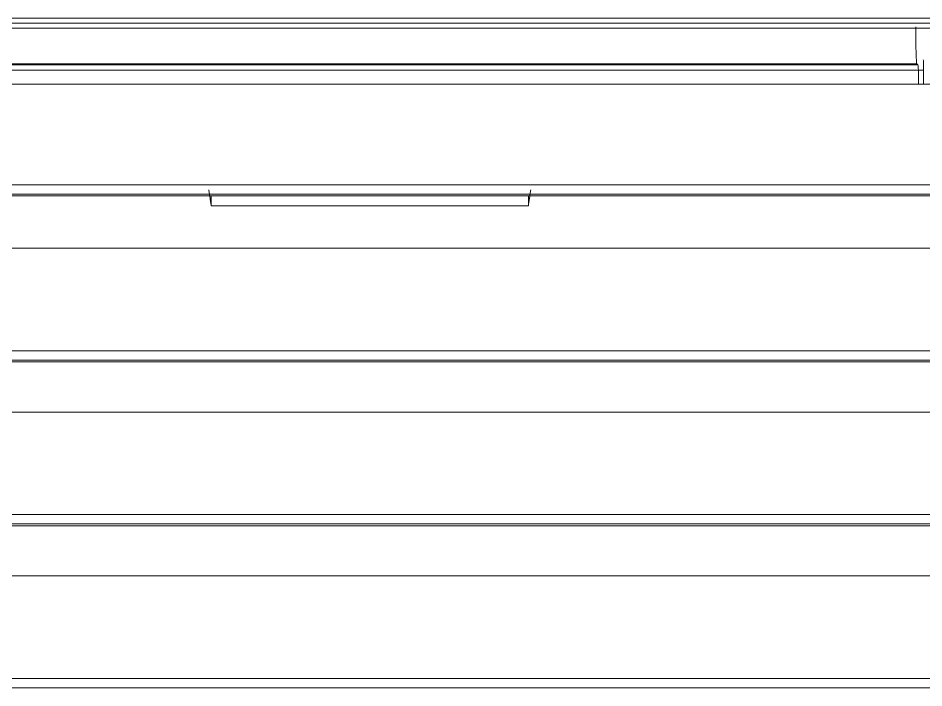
# Model space of a CAD drawing. Header units: millimetres. Extents: x 70151 to 230897, y 35202 to 113211.
# Drawn here: x 172501.2 to 172587.3, y 76399.7 to 76463.3 of the extents above; entities that cross this region are included whole.
import ezdxf

# ---------------------------------------------------------------- set-up
doc = ezdxf.new("R2010")
doc.units = ezdxf.units.MM
doc.header["$LTSCALE"] = 50
doc.layers.add('2-con', color=2, linetype='Continuous')
doc.layers.add('mark-B', color=2, linetype='Continuous', lineweight=20)

# ---------------------------------------------------------------- blocks, each defined once
blk = doc.blocks.new('무풍1way 일반')
at = {"layer": 'mark-B'}
for p, q in [((-357.159, -182.009), (357.159, -182.009)), ((357.159, -182.892), (-357.159, -182.892)), ((204.956, -192.637), (308.238, -192.637)), ((-354.406, -197.573), (354.406, -197.573)), ((354.591, -197.408), (205.056, -197.408)), ((354.406, -198.456), (-354.406, -198.456)), ((204.956, -208.201), (308.238, -208.201)), ((-351.653, -213.137), (351.653, -213.137)), ((351.838, -212.972), (205.056, -212.972)), ((351.653, -214.02), (-351.653, -214.02)), ((204.956, -223.765), (308.238, -223.765)), ((244.723, -227.774), (244.723, -228.721)), ((274.847, -228.721), (274.847, -227.774)), ((349.053, -228.721), (205.054, -228.721)), ((-348.867, -228.887), (348.867, -228.887)), ((348.867, -229.771), (-348.867, -229.771)), ((204.956, -239.329), (308.238, -239.329)), ((207.172, -240.648), (207.171, -239.329)), ((207.172, -240.648), (207.171, -239.329)), ((207.673, -239.329), (207.674, -240.648)), ((207.673, -239.329), (207.674, -240.648)), ((207.172, -240.648), (207.674, -240.648)), ((207.172, -240.648), (207.674, -240.648)), ((207.674, -240.648), (333.849, -240.648)), ((207.674, -240.648), (333.849, -240.648)), ((333.849, -241.15), (207.708, -241.15)), ((207.708, -241.15), (207.814, -241.256)), ((333.849, -241.15), (207.708, -241.15)), ((207.708, -241.15), (207.814, -241.256)), ((207.814, -241.256), (333.546, -241.256)), ((207.814, -241.256), (333.546, -241.256)), ((-464.101, -245.122), (464.101, -245.122)), ((437.6, -244.655), (205.043, -244.655)), ((476.318, -245.597), (-476.318, -245.597))]:
    blk.add_line(p, q, dxfattribs=at)
for centre, major_axis, ratio, start_param, end_param in [((207.207, -240.648), (0.001, -1.004), 0.034921, 4.712368, 6.248257), ((207.207, -240.648), (0.001, -1.004), 0.034921, 4.712368, 6.248257), ((207.709, -240.648), (0.001, -0.502), 0.069841, 4.712303, 6.248193), ((207.709, -240.648), (0.001, -0.502), 0.069841, 4.712303, 6.248193), ((207.812, -244.768), (0.002, -3.514), 0.029932, 1.570781, 3.10667), ((207.812, -244.768), (0.002, -3.514), 0.029932, 1.570781, 3.10667)]:
    blk.add_ellipse(centre, major_axis=major_axis, ratio=ratio, start_param=start_param, end_param=end_param, dxfattribs=at)
for points in [[(244.723, -227.774), (244.495, -229.28)], [(274.847, -227.774), (244.723, -227.774)], [(275.076, -229.28), (274.847, -227.774)]]:
    blk.add_open_spline(points, degree=1, dxfattribs=at)
blk = doc.blocks.new('dpdjzjs')
at = {"layer": 'mark-B', "rotation": 180}
blk.add_blockref('무풍1way 일반', (172794.415, 96209.727), dxfattribs=at)

msp = doc.modelspace()

# ---------------------------------------------------------------- block references
at = {"layer": '2-con'}
msp.add_blockref('dpdjzjs', (0, -19992.043), dxfattribs=at)

doc.saveas('drawing.dxf')
